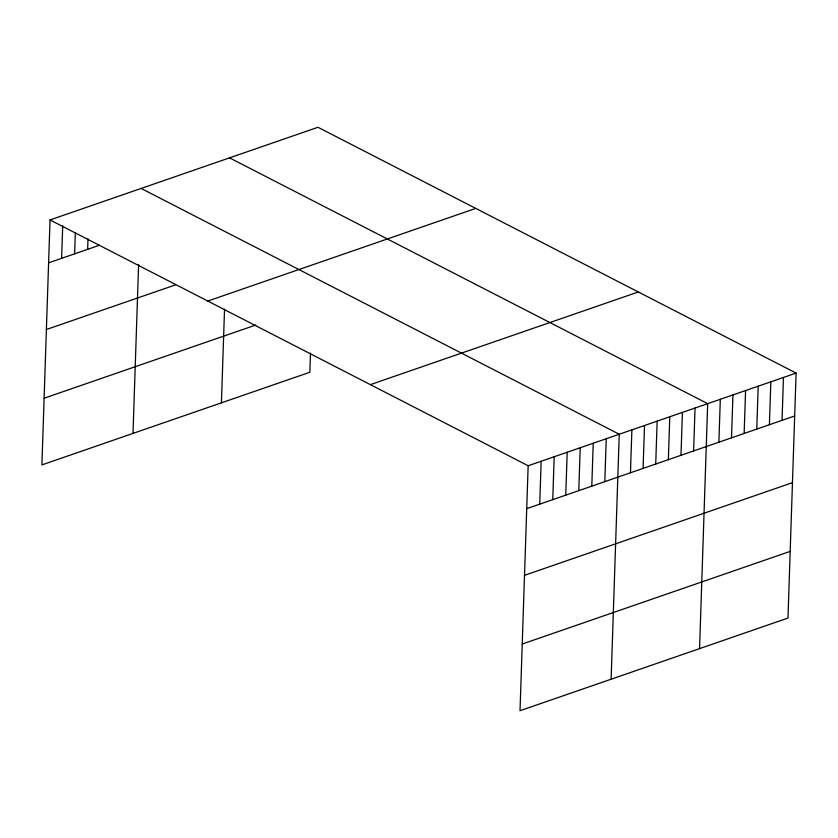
<?xml version="1.0" encoding="UTF-8"?>
<svg xmlns="http://www.w3.org/2000/svg" width="838" height="838" viewBox="0 0 838 838"><rect width="100%" height="100%" fill="white"/><g stroke="black" fill="none" stroke-linecap="round" stroke-linejoin="round"><path stroke-width="1.26" d="M50.029 219.944L528.149 465.75L520.021 710.718L787.971 618.056L796.1 373.088L317.979 127.282L50.029 219.944L41.9 464.912L309.851 372.25L310.489 353.018M61.614 258.334L62.693 225.841M74.634 253.83L75.326 233.037M87.644 249.336L87.99 238.935M133.001 433.403L138.605 264.672M221.431 402.827L224.532 309.149M539.735 504.141L541.159 461.246M552.755 499.647L554.18 456.741M565.765 495.143L567.19 452.248M578.786 490.639L580.21 447.743M591.796 486.145L593.22 443.239M604.816 481.641L606.241 438.745M611.122 679.22L619.251 434.241L141.13 188.435M630.459 472.768L631.883 429.873M643.092 468.4L644.516 425.505M655.725 464.032L657.149 421.137M668.357 459.664L669.782 416.769M680.99 455.296L682.415 412.401M693.623 450.928L695.048 408.033M699.552 648.643L707.681 403.665L229.56 157.858M718.889 442.192L720.303 399.297M731.522 437.824L732.936 394.928M744.144 433.456L745.569 390.56M756.777 429.087L758.201 386.192M769.41 424.719L770.834 381.824M782.043 420.351L783.467 377.456M48.604 262.839L99.481 245.241M46.394 329.523L175.393 284.91M207.803 301.051L475.764 208.4M44.11 398.228L255.8 325.029M370.365 384.632L638.315 291.97M528.149 465.75L796.1 373.088M526.725 508.645L794.675 415.983M524.515 575.329L792.465 482.667M522.231 644.034L790.182 551.373"/></g></svg>
